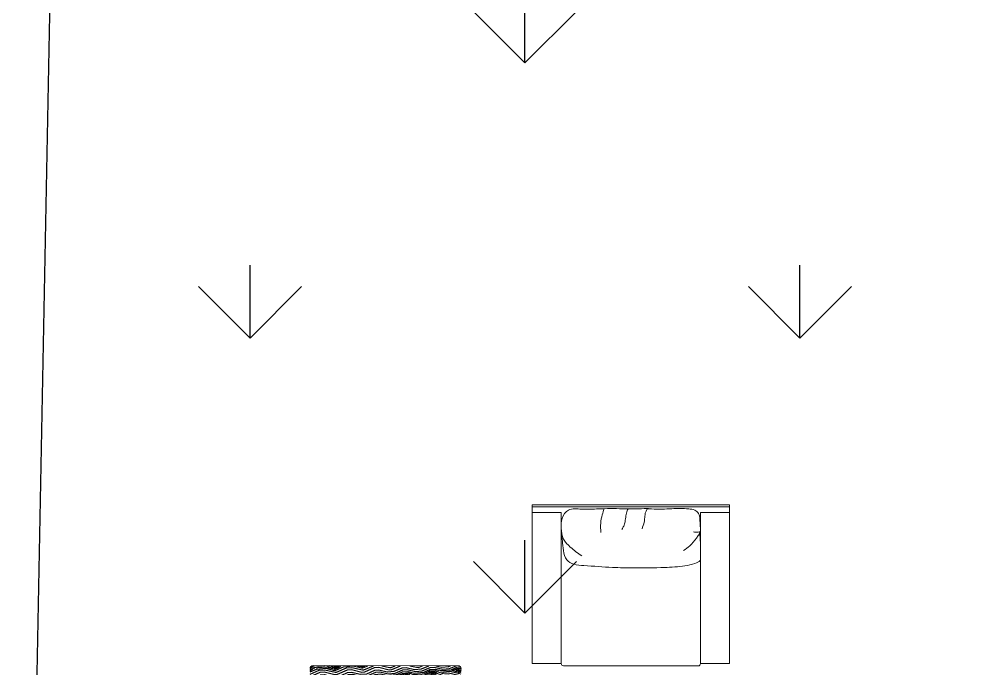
# Model space of a CAD drawing. Header units: millimetres. Extents: x 1251.1 to 1334.1, y 1577.6 to 1641.3.
# Drawn here: x 1271.653 to 1275.069, y 1618.514 to 1620.803 of the extents above; entities that cross this region are included whole.
import ezdxf

# ---------------------------------------------------------------- set-up
doc = ezdxf.new("R2010")
doc.units = ezdxf.units.MM
doc.layers.add('ARREDI attrezzature - furniture', color=175, linetype='Continuous', lineweight=9)
doc.layers.add('GIARDINO', color=3, linetype='Continuous')
doc.layers.add('TRATTEGGI - Hatch', color=253, linetype='Continuous')

msp = doc.modelspace()

# ---------------------------------------------------------------- hatches: boundary and pattern name
h = msp.add_hatch()
h.set_pattern_fill('GRASS', color=256, scale=0.054)
h.paths.add_polyline_path([(1288.1568, 1623.6634), (1271.8145, 1623.6634), (1271.6534, 1615.1649), (1275.1568, 1615.1649), (1275.1568, 1616.8595), (1275.1568, 1618.0595), (1275.1568, 1620.5595), (1288.1568, 1620.5595)])
h = msp.add_hatch()
h.set_pattern_fill('GRASS', color=256, scale=10)
h.paths.add_polyline_path([(1288.1568, 1623.6634), (1271.8145, 1623.6634), (1271.6534, 1615.1649), (1275.1568, 1615.1649), (1275.1568, 1616.8595), (1275.1568, 1618.0595), (1275.1568, 1620.5595), (1288.1568, 1620.5595)])
at = {"layer": 'TRATTEGGI - Hatch', "true_color": 0xb58f69}
h = msp.add_hatch(dxfattribs=at)
h.set_pattern_fill('LEGNO2', color=33, scale=0.068247, angle=-40.0358, style=0, pattern_type=2)
h.set_pattern_definition([(319.964235, (759.78814, 1751.591816), (0.096154045, 0.008351912), [0.003412359, -0.06483482]), (49.964235, (759.82441, 1751.592544), (-0.008351912, 0.096154045), [0.006824718, -0.061422461]), (4.964235, (759.809567, 1751.5961), (0.0439010665, 0.0522529787), [0.0048250755, -0.0144752266, 0.0048250755, -0.009650151, 0.0337823535, -0.0289582036]), (4.964235, (759.783334, 1751.5914), (0.0439010665, 0.0522529787), [0.004825758, -0.009651516, 0.004825758, -0.077213054]), (4.964235, (759.806013, 1751.58126), (0.0439010665, 0.0522529787), [0.004825758, -0.091690328]), (4.964235, (759.809043, 1751.574256), (0.0439010665, 0.0522529787), [0.004825758, -0.091690328]), (4.964235, (759.805595, 1751.586066), (0.0439010665, 0.0522529787), [0.004825758, -0.091690328]), (4.964235, (759.805177, 1751.590874), (0.0439010665, 0.0522529787), [0.009651516, -0.08686457]), (4.964235, (759.851166, 1751.61909), (0.0439010665, 0.0522529787), [0.009651516, -0.08686457]), (4.964235, (759.802147, 1751.597877), (0.0439010665, 0.0522529787), [0.019303032, -0.077213054]), (4.964235, (759.80173, 1751.602684), (0.0439010665, 0.0522529787), [0.019303032, -0.077213054]), (4.964235, (759.848864, 1751.589824), (0.0439010665, 0.0522529787), [0.019303032, -0.077213054]), (4.964235, (759.803507, 1751.610105), (0.0439010665, 0.0522529787), [0.0144774105, -0.082038675]), (4.964235, (759.79964, 1751.626723), (0.0439010665, 0.0522529787), [0.0144774105, -0.082038675]), (4.964235, (759.800477, 1751.617107), (0.0439010665, 0.0522529787), [0.0144774105, -0.082038675]), (4.964235, (759.84761, 1751.604248), (0.0439010665, 0.0522529787), [0.024129022, -0.072387064]), (4.964235, (759.84458, 1751.61125), (0.0439010665, 0.0522529787), [0.024129022, -0.072387064]), (4.964235, (759.83883, 1751.593797), (0.0439010665, 0.0522529787), [0.03378063, -0.062735456]), (346.5292864, (759.797757, 1751.59265), (0.0522529787, -0.0439010665), [0.007630266, -0.144975065]), (346.5292864, (759.821378, 1751.599547), (0.0522529787, -0.0439010665), [0.007630266, -0.144975065]), (346.5292864, (759.814375, 1751.596517), (0.0522529787, -0.0439010665), [0.007630266, -0.144975065]), (346.5292864, (759.790754, 1751.58962), (0.0522529787, -0.0439010665), [0.015260533, -0.137344798]), (346.5292864, (759.82096, 1751.604355), (0.0522529787, -0.0439010665), [0.0228908, -0.1297145315]), (346.5292864, (759.81793, 1751.611357), (0.0522529787, -0.0439010665), [0.030521066, -0.122084265]), (346.5292864, (759.8149, 1751.61836), (0.0522529787, -0.0439010665), [0.030521066, -0.122084265]), (346.5292864, (759.820232, 1751.64062), (0.0522529787, -0.0439010665), [0.030521066, -0.122084265]), (346.5292864, (759.815842, 1751.635396), (0.0522529787, -0.0439010665), [0.038151333, -0.114453998]), (346.5292864, (759.814065, 1751.627976), (0.0522529787, -0.0439010665), [0.038151333, -0.114453998]), (23.399184, (759.814793, 1751.59171), (0.0439010665, 0.0522529786), [0.007630266, -0.144975065]), (23.399184, (759.802565, 1751.59307), (0.0439010665, 0.0522529786), [0.007630266, -0.144975065]), (23.399184, (759.788142, 1751.591816), (0.0439010665, 0.0522529786), [0.015260533, -0.137344798]), (23.399184, (759.810403, 1751.586484), (0.0439010665, 0.0522529786), [0.015260533, -0.137344798]), (23.399184, (759.78072, 1751.593593), (0.0439010665, 0.0522529786), [0.0228908, -0.1297145315]), (23.399184, (759.775496, 1751.597984), (0.0439010665, 0.0522529786), [0.030521066, -0.122084265]), (23.399184, (759.82472, 1751.561085), (0.0439010665, 0.0522529786), [0.030521066, -0.122084265]), (23.399184, (759.81082, 1751.581676), (0.0439010665, 0.0522529786), [0.030521066, -0.122084265]), (23.399184, (759.81688, 1751.56767), (0.0439010665, 0.0522529786), [0.038151333, -0.114453998]), (23.399184, (759.81385, 1751.574673), (0.0439010665, 0.0522529786), [0.038151333, -0.114453998])])
h.paths.add_polyline_path([(1273.2114, 1618.491), (1273.2114, 1618.5139, 0.414214), (1273.2009, 1618.5244), (1272.6896, 1618.5247, 0.414214), (1272.6791, 1618.5142), (1272.6791, 1618.4914)])

# ---------------------------------------------------------------- linework, layer by layer
at = {"layer": 'ARREDI attrezzature - furniture'}
for p, q in [((1273.4624, 1618.5324), (1273.4627, 1619.092)), ((1273.4627, 1619.092), (1274.1588, 1619.0916)), ((1273.4627, 1619.0852), (1274.1588, 1619.0847)), ((1274.1585, 1618.5319), (1274.1588, 1619.0916)), ((1273.5651, 1619.0646), (1273.4627, 1619.0647)), ((1273.5647, 1618.5323), (1273.5651, 1619.0646)), ((1274.0564, 1619.0643), (1274.0561, 1618.532)), ((1274.0564, 1619.0643), (1274.0564, 1619.0643)), ((1274.0564, 1619.0643), (1274.0564, 1619.0643)), ((1274.0564, 1619.0643), (1274.0564, 1619.0643)), ((1274.0564, 1619.0643), (1274.0564, 1619.0643)), ((1274.0564, 1619.0643), (1274.0564, 1619.0643)), ((1274.0564, 1619.0643), (1274.0564, 1619.0643)), ((1274.0564, 1619.0643), (1274.1588, 1619.0643)), ((1273.5647, 1618.5323), (1273.4624, 1618.5324)), ((1274.0561, 1618.532), (1274.1585, 1618.5319)), ((1273.2009, 1618.5244), (1272.6896, 1618.5247)), ((1274.048, 1618.5239), (1273.5729, 1618.5242))]:
    msp.add_line(p, q, dxfattribs=at)
for centre, radius, start, end in [((1273.5729, 1618.5323), 0.00813, 179.9642, 269.9642), ((1274.048, 1618.532), 0.00813, 269.9642, 359.9642), ((1272.6895, 1618.5142), 0.0105, 89.9642, 179.9642), ((1273.2009, 1618.5139), 0.0105, 359.9642, 89.9642)]:
    msp.add_arc(centre, radius, start, end, dxfattribs=at)
for points, knots in [([(1273.8769, 1619.0779), (1273.8709, 1619.0792), (1273.8379, 1619.0765), (1273.7794, 1619.0783), (1273.7043, 1619.0788), (1273.6427, 1619.0739), (1273.5899, 1619.0825), (1273.5651, 1619.0445), (1273.5644, 1619.008), (1273.5695, 1618.9699), (1273.5999, 1618.9383), (1273.6237, 1618.9214), (1273.6374, 1618.9116)], [0.0181675, 0.0181675, 0.0181675, 0.0181675, 0.0455341, 0.1575921, 0.281814, 0.3699091, 0.4376512, 0.4920281, 0.5420188, 0.5995211, 0.6536243, 0.7282055, 0.7282055, 0.7282055, 0.7282055]), ([(1273.566, 1618.9998), (1273.5661, 1618.9935), (1273.5672, 1618.9823), (1273.5684, 1618.9711), (1273.5685, 1618.9694), (1273.5687, 1618.9677), (1273.5689, 1618.966), (1273.57, 1618.9542), (1273.5723, 1618.9313), (1273.5796, 1618.8967), (1273.611, 1618.8787), (1273.6667, 1618.8767), (1273.7369, 1618.8705), (1273.7952, 1618.8696), (1273.8199, 1618.8693)], [-0.0576573, -0.0576573, -0.0576573, -0.0576573, -0.0074843, -0.0074843, -0.0074843, 0.0001504, 0.0001504, 0.0001504, 0.0526478, 0.1027827, 0.1455706, 0.1991061, 0.3471324, 0.4554883, 0.4554883, 0.4554883, 0.4554883]), ([(1273.8193, 1618.8693), (1273.8595, 1618.8693), (1273.918, 1618.8694), (1273.9904, 1618.8741), (1274.0307, 1618.882), (1274.0583, 1618.8929), (1274.055, 1618.9165), (1274.0568, 1618.939), (1274.0559, 1618.9565), (1274.0554, 1618.9662), (1274.0552, 1618.9686), (1274.0551, 1618.9709), (1274.055, 1618.9733), (1274.0546, 1618.9797), (1274.0542, 1618.9861), (1274.0538, 1618.9925)], [0, 0, 0, 0, 0.1523559, 0.2585004, 0.3119828, 0.3427184, 0.3693985, 0.403488, 0.4457362, 0.4457362, 0.4457362, 0.4561096, 0.4561096, 0.4561096, 0.4839268, 0.4839268, 0.4839268, 0.4839268])]:
    msp.add_open_spline(points, degree=3, knots=knots, dxfattribs=at)
for points in [[(1273.7159, 1619.0782), (1273.7097, 1619.0566), (1273.7043, 1619.0269), (1273.7045, 1618.9937)], [(1273.8009, 1619.0774), (1273.7976, 1619.071), (1273.7933, 1619.0535), (1273.7901, 1619.0318), (1273.7854, 1619.0169), (1273.7793, 1619.0053)], [(1273.9964, 1618.9305), (1274.0184, 1618.947), (1274.042, 1618.9747), (1274.0499, 1618.9862), (1274.0557, 1618.997), (1274.0554, 1619.0149), (1274.0541, 1619.0426), (1274.0493, 1619.0614), (1274.0359, 1619.073), (1274.0148, 1619.0774), (1273.9551, 1619.0781), (1273.8835, 1619.0774), (1273.8697, 1619.0765), (1273.8629, 1619.0668), (1273.8596, 1619.0467), (1273.8574, 1619.0307), (1273.85, 1619.007)], [(1274.0556, 1618.9967), (1274.0395, 1618.9953), (1274.0311, 1618.9961)]]:
    msp.add_spline(points, degree=3, dxfattribs=at)
at = {"layer": 'GIARDINO'}
msp.add_line((1271.6534, 1615.1649), (1271.8145, 1623.6634), dxfattribs=at)

doc.saveas('drawing.dxf')
